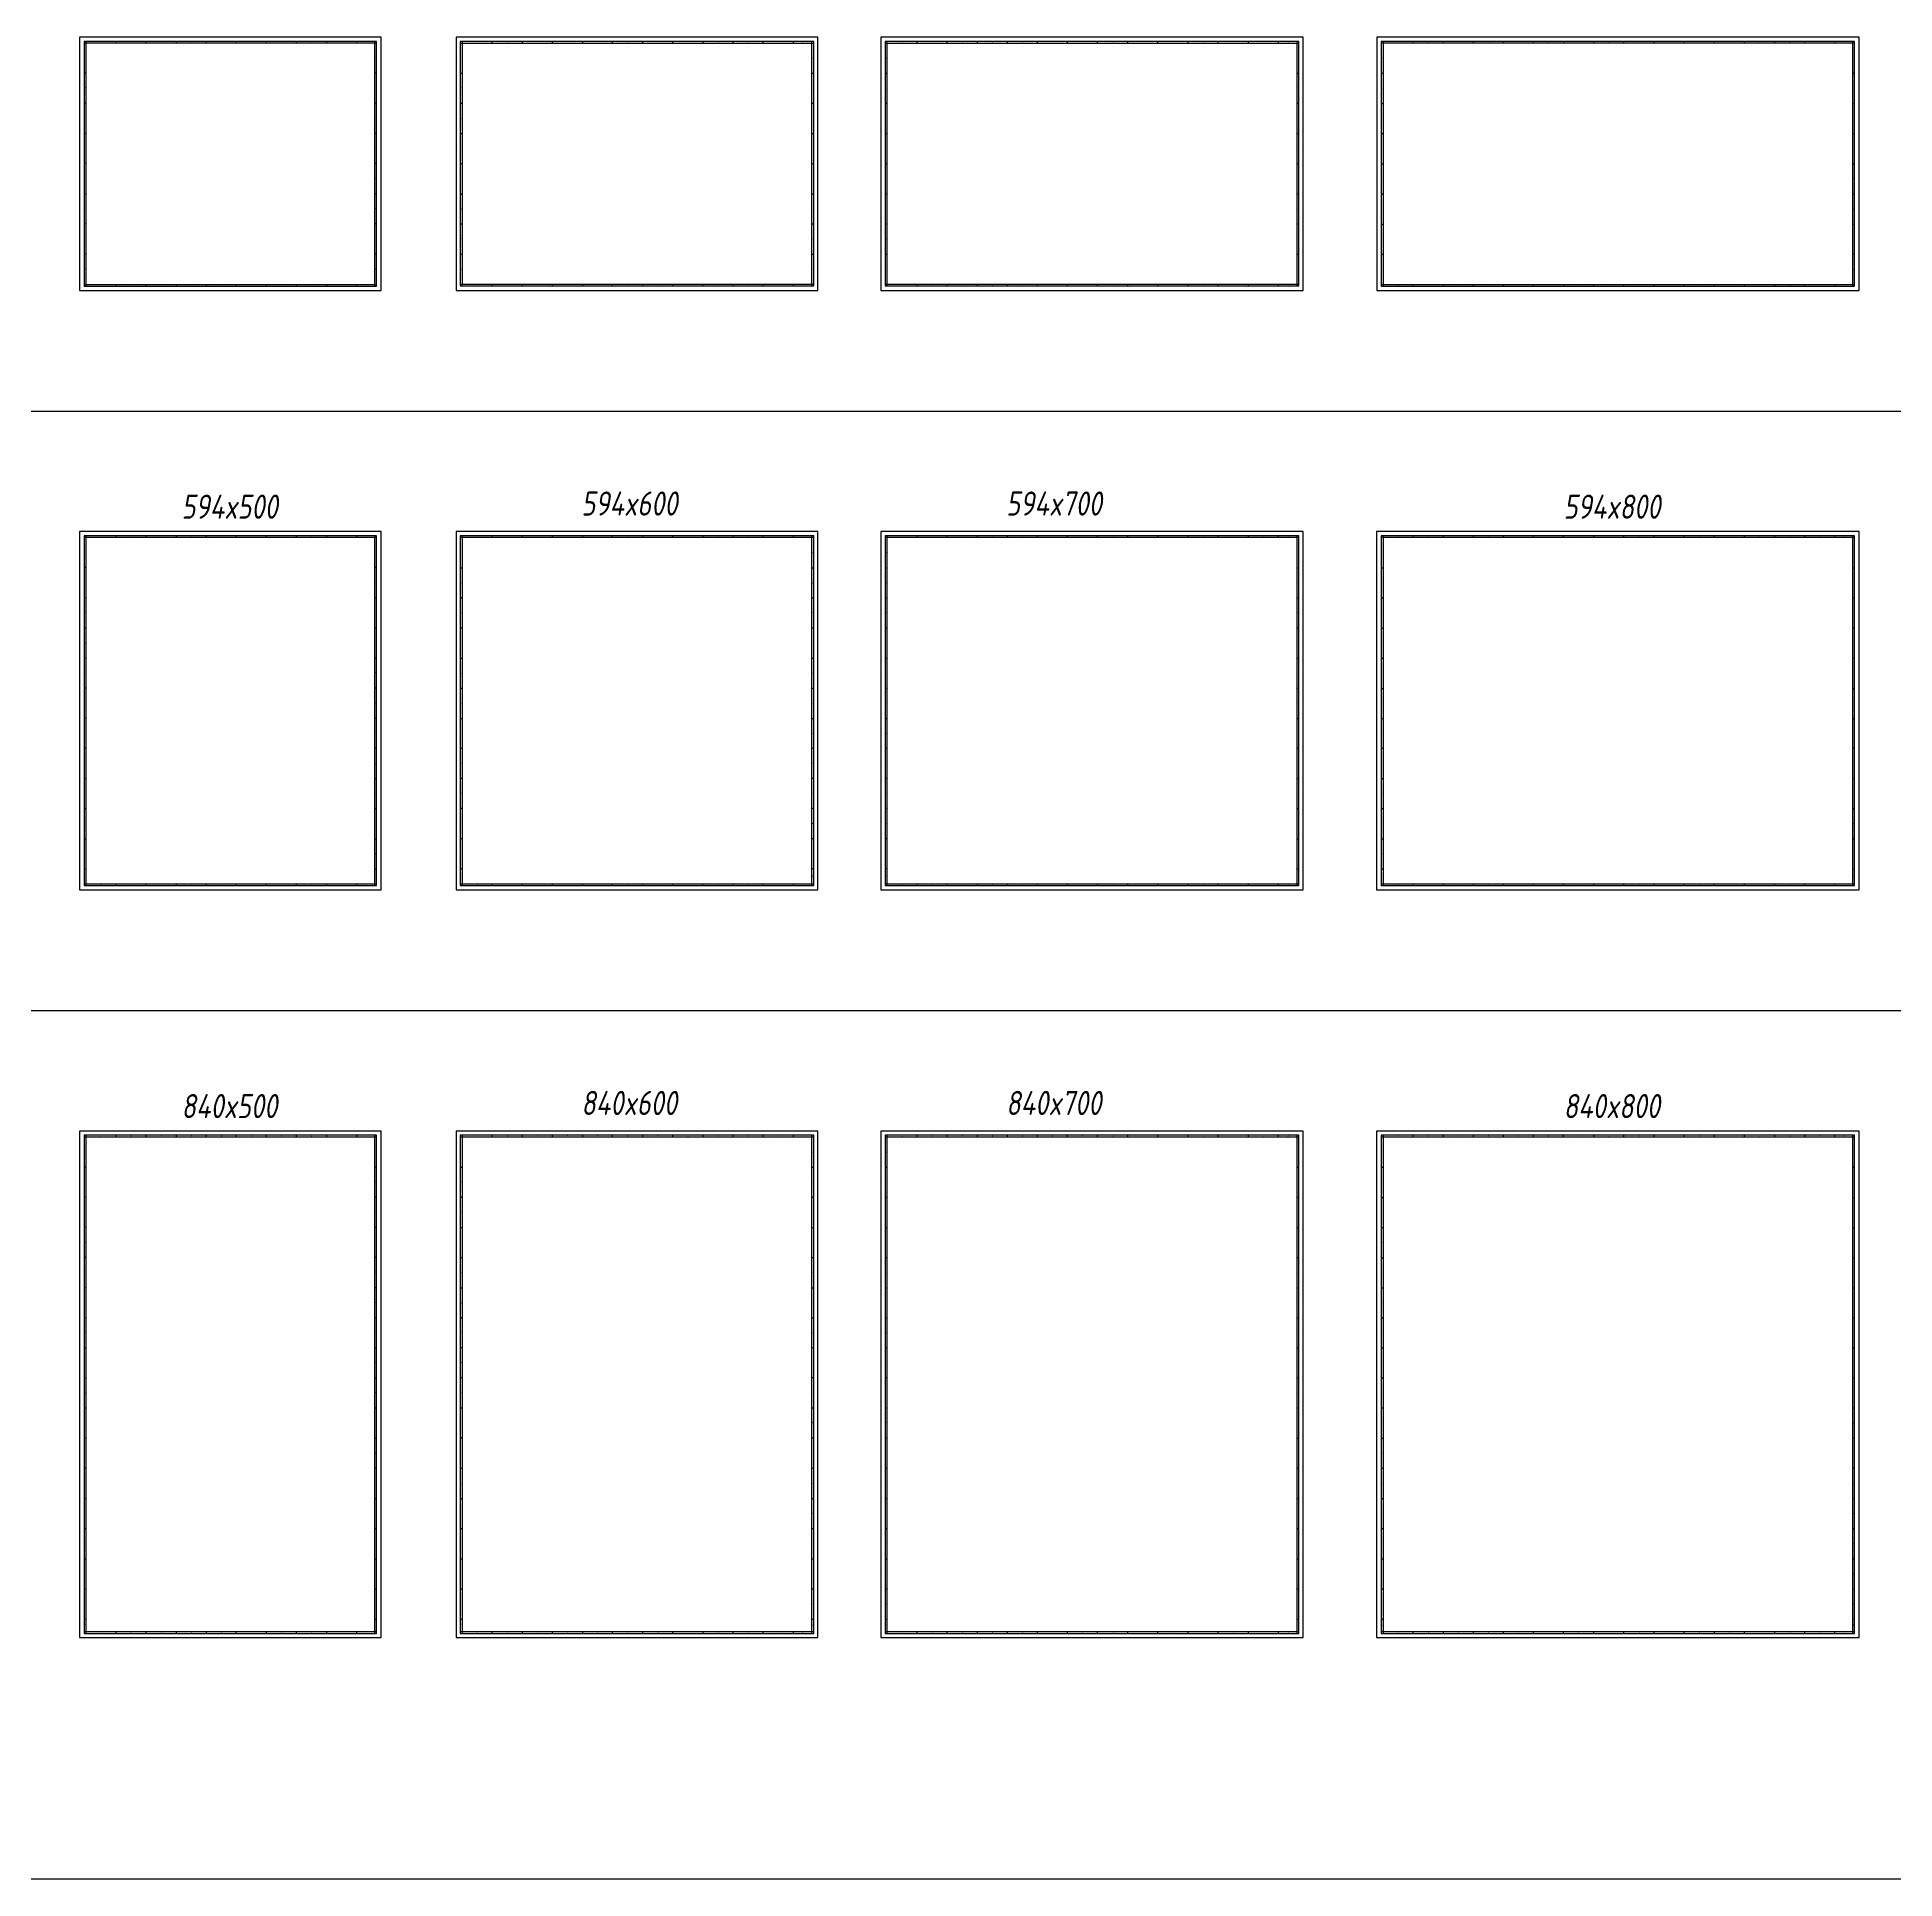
# Paper-space layout 'Layout1' of a CAD drawing. Extents: x 1062 to 21562, y 6 to 13651.
# Drawn here: x 4143 to 7223, y 8006 to 11060 of the extents above; entities that cross this region are included whole.
import ezdxf
from ezdxf.enums import TextEntityAlignment as Align

# ---------------------------------------------------------------- set-up
doc = ezdxf.new("R2010")
doc.units = 0
doc.header["$MEASUREMENT"] = 0
for name, color, linetype in [('FS_CIENKA', 4, 'Continuous'), ('FS_Opis', 6, 'Continuous'), ('FS_RAMKA', 7, 'Continuous')]:
    doc.layers.add(name, color=color, linetype=linetype)
doc.styles.add('KB 1_200', font='isocpeur.ttf', dxfattribs={"width": 0.8, "height": 48})
doc.styles.add('KB tabelka 21', font='isocpeur.ttf', dxfattribs={"height": 15})

# ---------------------------------------------------------------- blocks, each defined once
blk = doc.blocks.new('-RAMKA_420x600')
at = {"layer": 'FS_RAMKA', "color": 5}
for p, q in [((2930, 2010), (0, 2010)), ((15, 2025), (15, 0)), ((265, 2010), (265, 2025)), ((515, 2010), (515, 2025)), ((765, 2010), (765, 2025)), ((1015, 2010), (1015, 2025)), ((1262, 2010), (1262, 2025)), ((1512, 2010), (1512, 2025)), ((1762, 2010), (1762, 2025)), ((2012, 2010), (2012, 2025)), ((2262, 2010), (2262, 2025)), ((2512, 2010), (2512, 2025)), ((2762, 2010), (2762, 2025)), ((2915, 0), (2915, 2025)), ((0, 1764), (15, 1764)), ((2915, 1764), (2930, 1764)), ((0, 1514), (15, 1514)), ((2915, 1514), (2930, 1514)), ((0, 1264), (15, 1264)), ((2915, 1264), (2930, 1264)), ((0, 1014), (15, 1014)), ((2915, 1014), (2930, 1014)), ((0, 764), (15, 764)), ((2915, 764), (2930, 764)), ((0, 514), (15, 514)), ((2915, 514), (2930, 514)), ((0, 264), (15, 264)), ((2915, 264), (2930, 264)), ((0, 15), (2930, 15)), ((265, 0), (265, 15)), ((515, 0), (515, 15)), ((765, 0), (765, 15)), ((1015, 0), (1015, 15)), ((1262, 0), (1262, 15)), ((1512, 0), (1512, 15)), ((1762, 0), (1762, 15)), ((2012, 0), (2012, 15)), ((2262, 0), (2262, 15)), ((2512, 0), (2512, 15)), ((2762, 0), (2762, 15))]:
    blk.add_line(p, q, dxfattribs=at)
at = {"layer": 'FS_RAMKA'}
blk.add_lwpolyline([(-35, -38), (2965, -38), (2965, 2062), (-35, 2062)], close=True, dxfattribs=at)
at = {"layer": 'FS_RAMKA', "color": 5}
blk.add_lwpolyline([(0, 0), (2930, 0), (2930, 2025), (0, 2025)], close=True, dxfattribs=at)
at = {"layer": 'FS_RAMKA', "color": 5, "style": 'KB tabelka 21'}
for s, p in [('A', (140, 2018)), ('B', (390, 2018)), ('C', (640, 2018)), ('D', (890, 2018)), ('E', (1138, 2018)), ('F', (1388, 2018)), ('G', (1638, 2018)), ('H', (1888, 2018)), ('I', (2138, 2018)), ('J', (2388, 2018)), ('K', (2638, 2018)), ('L', (2839, 2018)), ('1', (8, 1889)), ('1', (2922, 1889)), ('2', (8, 1639)), ('2', (2922, 1639)), ('3', (8, 1389)), ('3', (2922, 1389)), ('4', (8, 1139)), ('4', (2922, 1139)), ('5', (8, 889)), ('5', (2922, 889)), ('6', (8, 639)), ('6', (2922, 639)), ('7', (8, 389)), ('7', (2922, 389)), ('8', (8, 139)), ('A', (140, 8)), ('B', (390, 8)), ('C', (640, 8)), ('D', (890, 8)), ('E', (1138, 8)), ('F', (1388, 8)), ('G', (1638, 8)), ('H', (1888, 8)), ('I', (2138, 8)), ('J', (2388, 8)), ('K', (2638, 8)), ('L', (2839, 8)), ('8', (2922, 139))]:
    blk.add_text(s, height=8, dxfattribs=at).set_placement(p, align=Align.MIDDLE_CENTER)
blk = doc.blocks.new('-RAMKA_420x700')
at = {"layer": 'FS_RAMKA', "color": 5}
for p, q in [((3430, 2010), (0, 2010)), ((15, 2025), (15, 0)), ((265, 2010), (265, 2025)), ((515, 2010), (515, 2025)), ((765, 2010), (765, 2025)), ((1015, 2010), (1015, 2025)), ((1262, 2010), (1262, 2025)), ((1512, 2010), (1512, 2025)), ((1762, 2010), (1762, 2025)), ((2012, 2010), (2012, 2025)), ((2262, 2010), (2262, 2025)), ((2512, 2010), (2512, 2025)), ((2762, 2010), (2762, 2025)), ((3012, 2010), (3012, 2025)), ((3262, 2010), (3262, 2025)), ((3415, 0), (3415, 2025)), ((0, 1764), (15, 1764)), ((3415, 1764), (3430, 1764)), ((0, 1514), (15, 1514)), ((3415, 1514), (3430, 1514)), ((0, 1264), (15, 1264)), ((3415, 1264), (3430, 1264)), ((0, 1014), (15, 1014)), ((3415, 1014), (3430, 1014)), ((0, 764), (15, 764)), ((3415, 764), (3430, 764)), ((0, 514), (15, 514)), ((3415, 514), (3430, 514)), ((0, 264), (15, 264)), ((3415, 264), (3430, 264)), ((0, 15), (3430, 15)), ((265, 0), (265, 15)), ((515, 0), (515, 15)), ((765, 0), (765, 15)), ((1015, 0), (1015, 15)), ((1262, 0), (1262, 15)), ((1512, 0), (1512, 15)), ((1762, 0), (1762, 15)), ((2012, 0), (2012, 15)), ((2262, 0), (2262, 15)), ((2512, 0), (2512, 15)), ((2762, 0), (2762, 15)), ((3012, 0), (3012, 15)), ((3262, 0), (3262, 15))]:
    blk.add_line(p, q, dxfattribs=at)
at = {"layer": 'FS_RAMKA'}
blk.add_lwpolyline([(-35, -38), (3465, -38), (3465, 2062), (-35, 2062)], close=True, dxfattribs=at)
at = {"layer": 'FS_RAMKA', "color": 5}
blk.add_lwpolyline([(0, 0), (3430, 0), (3430, 2025), (0, 2025)], close=True, dxfattribs=at)
at = {"layer": 'FS_RAMKA', "color": 5, "style": 'KB tabelka 21'}
for s, p in [('A', (140, 2018)), ('B', (390, 2018)), ('C', (640, 2018)), ('D', (890, 2018)), ('E', (1138, 2018)), ('F', (1388, 2018)), ('G', (1638, 2018)), ('H', (1888, 2018)), ('I', (2138, 2018)), ('J', (2388, 2018)), ('K', (2638, 2018)), ('L', (2888, 2018)), ('M', (3138, 2018)), ('N', (3339, 2018)), ('1', (8, 1889)), ('1', (3422, 1889)), ('2', (8, 1639)), ('2', (3422, 1639)), ('3', (8, 1389)), ('3', (3422, 1389)), ('4', (8, 1139)), ('4', (3422, 1139)), ('5', (8, 889)), ('5', (3422, 889)), ('6', (8, 639)), ('6', (3422, 639)), ('7', (8, 389)), ('7', (3422, 389)), ('8', (8, 139)), ('A', (140, 8)), ('B', (390, 8)), ('C', (640, 8)), ('D', (890, 8)), ('E', (1138, 8)), ('F', (1388, 8)), ('G', (1638, 8)), ('H', (1888, 8)), ('I', (2138, 8)), ('J', (2388, 8)), ('K', (2638, 8)), ('L', (2888, 8)), ('M', (3138, 8)), ('N', (3339, 8)), ('8', (3422, 139))]:
    blk.add_text(s, height=8, dxfattribs=at).set_placement(p, align=Align.MIDDLE_CENTER)
blk = doc.blocks.new('-RAMKA_420x800')
at = {"layer": 'FS_RAMKA', "color": 5}
for p, q in [((3925, 2015), (0, 2015)), ((15, 2030), (15, 0)), ((265, 2015), (265, 2030)), ((515, 2015), (515, 2030)), ((765, 2015), (765, 2030)), ((1015, 2015), (1015, 2030)), ((1262.5, 2015), (1262.5, 2030)), ((1512.5, 2015), (1512.5, 2030)), ((1762.5, 2015), (1762.5, 2030)), ((2012.5, 2015), (2012.5, 2030)), ((2262.5, 2015), (2262.5, 2030)), ((2512.5, 2015), (2512.5, 2030)), ((2762.5, 2015), (2762.5, 2030)), ((3012.5, 2015), (3012.5, 2030)), ((3262.5, 2015), (3262.5, 2030)), ((3512.5, 2015), (3512.5, 2030)), ((3762.5, 2015), (3762.5, 2030)), ((3910, 0), (3910, 2030)), ((0, 1765), (15, 1765)), ((3910, 1765), (3925, 1765)), ((0, 1515), (15, 1515)), ((3910, 1515), (3925, 1515)), ((0, 1265), (15, 1265)), ((3910, 1265), (3925, 1265)), ((0, 1015), (15, 1015)), ((3910, 1015), (3925, 1015)), ((0, 765), (15, 765)), ((3910, 765), (3925, 765)), ((0, 515), (15, 515)), ((3910, 515), (3925, 515)), ((0, 265), (15, 265)), ((3910, 265), (3925, 265)), ((0, 15), (3925, 15)), ((265, 0), (265, 15)), ((515, 0), (515, 15)), ((765, 0), (765, 15)), ((1015, 0), (1015, 15)), ((1262.5, 0), (1262.5, 15)), ((1512.5, 0), (1512.5, 15)), ((1762.5, 0), (1762.5, 15)), ((2012.5, 0), (2012.5, 15)), ((2262.5, 0), (2262.5, 15)), ((2512.5, 0), (2512.5, 15)), ((2762.5, 0), (2762.5, 15)), ((3012.5, 0), (3012.5, 15)), ((3262.5, 0), (3262.5, 15)), ((3512.5, 0), (3512.5, 15)), ((3762.5, 0), (3762.5, 15))]:
    blk.add_line(p, q, dxfattribs=at)
at = {"layer": 'FS_RAMKA'}
blk.add_lwpolyline([(-37.5, 2065), (-37.5, -35), (3962.5, -35), (3962.5, 2065)], close=True, dxfattribs=at)
at = {"layer": 'FS_RAMKA', "color": 5}
blk.add_lwpolyline([(0, 2030), (0, 0), (3925, 0), (3925, 2030)], close=True, dxfattribs=at)
at = {"layer": 'FS_RAMKA', "color": 5, "style": 'KB tabelka 21'}
for s, p in [('A', (140, 2022.5)), ('B', (390, 2022.5)), ('C', (640, 2022.5)), ('D', (890, 2022.5)), ('E', (1137.5, 2022.5)), ('F', (1387.5, 2022.5)), ('G', (1637.5, 2022.5)), ('H', (1887.5, 2022.5)), ('I', (2137.5, 2022.5)), ('J', (2387.5, 2022.5)), ('K', (2637.5, 2022.5)), ('L', (2887.5, 2022.5)), ('M', (3137.5, 2022.5)), ('N', (3387.5, 2022.5)), ('O', (3637.5, 2022.5)), ('P', (3836.3, 2022.5)), ('1', (7.5, 1890)), ('1', (3917.5, 1890)), ('2', (7.5, 1640)), ('2', (3917.5, 1640)), ('3', (7.5, 1390)), ('3', (3917.5, 1390)), ('4', (7.5, 1140)), ('4', (3917.5, 1140)), ('5', (7.5, 890)), ('5', (3917.5, 890)), ('5', (7.5, 640)), ('6', (7.5, 640)), ('5', (3917.5, 640)), ('6', (3917.5, 640)), ('7', (7.5, 390)), ('7', (3917.5, 390)), ('8', (7.5, 140)), ('A', (140, 7.5)), ('B', (390, 7.5)), ('C', (640, 7.5)), ('D', (890, 7.5)), ('E', (1137.5, 7.5)), ('F', (1387.5, 7.5)), ('G', (1637.5, 7.5)), ('H', (1887.5, 7.5)), ('I', (2137.5, 7.5)), ('J', (2387.5, 7.5)), ('K', (2637.5, 7.5)), ('L', (2887.5, 7.5)), ('M', (3137.5, 7.5)), ('N', (3387.5, 7.5)), ('O', (3637.5, 7.5)), ('P', (3836.3, 7.5)), ('8', (3917.5, 140))]:
    blk.add_text(s, height=8, dxfattribs=at).set_placement(p, align=Align.MIDDLE_CENTER)
blk = doc.blocks.new('-RAMKA_420x500')
at = {"layer": 'FS_RAMKA', "color": 5}
for p, q in [((2425, 2015), (0, 2015)), ((15, 2030), (15, 0)), ((265, 2015), (265, 2030)), ((515, 2015), (515, 2030)), ((765, 2015), (765, 2030)), ((1015, 2015), (1015, 2030)), ((1262, 2015), (1262, 2030)), ((1512, 2015), (1512, 2030)), ((1762, 2015), (1762, 2030)), ((2012, 2015), (2012, 2030)), ((2262, 2015), (2262, 2030)), ((2410, 0), (2410, 2030)), ((0, 1769), (15, 1769)), ((2410, 1769), (2425, 1769)), ((0, 1519), (15, 1519)), ((2410, 1519), (2425, 1519)), ((0, 1269), (15, 1269)), ((2410, 1269), (2425, 1269)), ((0, 1019), (15, 1019)), ((2410, 1019), (2425, 1019)), ((0, 769), (15, 769)), ((2410, 769), (2425, 769)), ((0, 519), (15, 519)), ((2410, 519), (2425, 519)), ((0, 269), (15, 269)), ((2410, 269), (2425, 269)), ((0, 15), (2425, 15)), ((265, 0), (265, 15)), ((515, 0), (515, 15)), ((765, 0), (765, 15)), ((1015, 0), (1015, 15)), ((1262, 0), (1262, 15)), ((1512, 0), (1512, 15)), ((1762, 0), (1762, 15)), ((2012, 0), (2012, 15)), ((2262, 0), (2262, 15))]:
    blk.add_line(p, q, dxfattribs=at)
at = {"layer": 'FS_RAMKA'}
blk.add_lwpolyline([(-38, 2065), (-38, -35), (2462, -35), (2462, 2065)], close=True, dxfattribs=at)
at = {"layer": 'FS_RAMKA', "color": 5}
blk.add_lwpolyline([(0, 2030), (0, 0), (2425, 0), (2425, 2030)], close=True, dxfattribs=at)
at = {"layer": 'FS_RAMKA', "color": 5, "style": 'KB tabelka 21'}
for s, p in [('A', (140, 2022)), ('B', (390, 2022)), ('C', (640, 2022)), ('D', (890, 2022)), ('E', (1138, 2022)), ('F', (1388, 2022)), ('G', (1638, 2022)), ('H', (1888, 2022)), ('I', (2138, 2022)), ('J', (2336, 2022)), ('1', (8, 1894)), ('1', (2418, 1894)), ('2', (8, 1644)), ('2', (2418, 1644)), ('3', (8, 1394)), ('3', (2418, 1394)), ('4', (8, 1144)), ('4', (2418, 1144)), ('5', (8, 894)), ('5', (2418, 894)), ('6', (8, 644)), ('6', (2418, 644)), ('7', (8, 394)), ('7', (2418, 394)), ('8', (8, 144)), ('A', (140, 8)), ('B', (390, 8)), ('C', (640, 8)), ('D', (890, 8)), ('E', (1138, 8)), ('F', (1388, 8)), ('G', (1638, 8)), ('H', (1888, 8)), ('I', (2138, 8)), ('J', (2336, 8)), ('8', (2418, 144))]:
    blk.add_text(s, height=8, dxfattribs=at).set_placement(p, align=Align.MIDDLE_CENTER)
blk = doc.blocks.new('-RAMKA_594x500')
at = {"layer": 'FS_RAMKA', "color": 5}
for p, q in [((2425, 2885), (0, 2885)), ((15, 2900), (15, 0)), ((265, 2885), (265, 2900)), ((515, 2885), (515, 2900)), ((765, 2885), (765, 2900)), ((1015, 2885), (1015, 2900)), ((1262, 2885), (1262, 2900)), ((1512, 2885), (1512, 2900)), ((1762, 2885), (1762, 2900)), ((2012, 2885), (2012, 2900)), ((2262, 2885), (2262, 2900)), ((2410, 0), (2410, 2900)), ((0, 2639), (15, 2639)), ((2410, 2639), (2425, 2639)), ((0, 2389), (15, 2389)), ((2410, 2389), (2425, 2389)), ((0, 2139), (15, 2139)), ((2410, 2139), (2425, 2139)), ((0, 1889), (15, 1889)), ((2410, 1889), (2425, 1889)), ((0, 1639), (15, 1639)), ((2410, 1639), (2425, 1639)), ((0, 1389), (15, 1389)), ((2410, 1389), (2425, 1389)), ((0, 1139), (15, 1139)), ((2410, 1139), (2425, 1139)), ((0, 889), (15, 889)), ((2410, 889), (2425, 889)), ((0, 639), (15, 639)), ((2410, 639), (2425, 639)), ((0, 389), (15, 389)), ((2410, 389), (2425, 389)), ((0, 139), (15, 139)), ((0, 15), (2425, 15)), ((265, 0), (265, 15)), ((515, 0), (515, 15)), ((765, 0), (765, 15)), ((1015, 0), (1015, 15)), ((1262, 0), (1262, 15)), ((1512, 0), (1512, 15)), ((1762, 0), (1762, 15)), ((2012, 0), (2012, 15)), ((2262, 0), (2262, 15)), ((2410, 139), (2425, 139))]:
    blk.add_line(p, q, dxfattribs=at)
at = {"layer": 'FS_RAMKA'}
blk.add_lwpolyline([(-38, 2935), (-38, -35), (2462, -35), (2462, 2935)], close=True, dxfattribs=at)
at = {"layer": 'FS_RAMKA', "color": 5}
blk.add_lwpolyline([(0, 2900), (0, 0), (2425, 0), (2425, 2900)], close=True, dxfattribs=at)
at = {"layer": 'FS_RAMKA', "color": 5, "style": 'KB tabelka 21'}
for s, p in [('A', (140, 2892)), ('B', (390, 2892)), ('C', (640, 2892)), ('D', (890, 2892)), ('E', (1138, 2892)), ('F', (1388, 2892)), ('G', (1638, 2892)), ('H', (1888, 2892)), ('I', (2138, 2892)), ('J', (2336, 2892)), ('1', (8, 2764)), ('1', (2418, 2764)), ('2', (8, 2514)), ('2', (2418, 2514)), ('3', (8, 2264)), ('3', (2418, 2264)), ('4', (8, 2014)), ('4', (2418, 2014)), ('5', (8, 1764)), ('5', (2418, 1764)), ('6', (8, 1514)), ('6', (2418, 1514)), ('7', (8, 1264)), ('7', (2418, 1264)), ('8', (8, 1014)), ('8', (2418, 1014)), ('9', (8, 764)), ('9', (2418, 764)), ('10', (8, 514)), ('10', (2418, 514)), ('11', (8, 264)), ('11', (2418, 264)), ('12', (8, 77)), ('A', (140, 8)), ('B', (390, 8)), ('C', (640, 8)), ('D', (890, 8)), ('E', (1138, 8)), ('F', (1388, 8)), ('G', (1638, 8)), ('H', (1888, 8)), ('I', (2138, 8)), ('J', (2336, 8)), ('12', (2418, 77))]:
    blk.add_text(s, height=8, dxfattribs=at).set_placement(p, align=Align.MIDDLE_CENTER)
blk = doc.blocks.new('-RAMKA_594x600')
at = {"layer": 'FS_RAMKA', "color": 5}
for p, q in [((2930, 2885), (0, 2885)), ((15, 2900), (15, 0)), ((265, 2885), (265, 2900)), ((515, 2885), (515, 2900)), ((765, 2885), (765, 2900)), ((1015, 2885), (1015, 2900)), ((1262, 2885), (1262, 2900)), ((1512, 2885), (1512, 2900)), ((1762, 2885), (1762, 2900)), ((2012, 2885), (2012, 2900)), ((2262, 2885), (2262, 2900)), ((2512, 2885), (2512, 2900)), ((2762, 2885), (2762, 2900)), ((2915, 0), (2915, 2900)), ((0, 2636), (15, 2636)), ((2915, 2636), (2930, 2636)), ((0, 2386), (15, 2386)), ((2915, 2386), (2930, 2386)), ((0, 2136), (15, 2136)), ((2915, 2136), (2930, 2136)), ((0, 1886), (15, 1886)), ((2915, 1886), (2930, 1886)), ((0, 1636), (15, 1636)), ((2915, 1636), (2930, 1636)), ((0, 1386), (15, 1386)), ((2915, 1386), (2930, 1386)), ((0, 1141), (15, 1141)), ((2915, 1141), (2930, 1141)), ((0, 891), (15, 891)), ((2915, 891), (2930, 891)), ((0, 641), (15, 641)), ((2915, 641), (2930, 641)), ((0, 391), (15, 391)), ((2915, 391), (2930, 391)), ((0, 141), (15, 141)), ((0, 15), (2930, 15)), ((265, 0), (265, 15)), ((515, 0), (515, 15)), ((765, 0), (765, 15)), ((1015, 0), (1015, 15)), ((1262, 0), (1262, 15)), ((1512, 0), (1512, 15)), ((1762, 0), (1762, 15)), ((2012, 0), (2012, 15)), ((2262, 0), (2262, 15)), ((2512, 0), (2512, 15)), ((2762, 0), (2762, 15)), ((2915, 141), (2930, 141))]:
    blk.add_line(p, q, dxfattribs=at)
at = {"layer": 'FS_RAMKA'}
blk.add_lwpolyline([(-35, -35), (2965, -35), (2965, 2935), (-35, 2935)], close=True, dxfattribs=at)
at = {"layer": 'FS_RAMKA', "color": 5}
blk.add_lwpolyline([(0, 0), (2930, 0), (2930, 2900), (0, 2900)], close=True, dxfattribs=at)
at = {"layer": 'FS_RAMKA', "color": 5, "style": 'KB tabelka 21'}
for s, p in [('A', (140, 2892)), ('B', (390, 2892)), ('C', (640, 2892)), ('D', (890, 2892)), ('E', (1138, 2892)), ('F', (1388, 2892)), ('G', (1638, 2892)), ('H', (1888, 2892)), ('I', (2138, 2892)), ('J', (2388, 2892)), ('K', (2638, 2892)), ('L', (2839, 2892)), ('1', (8, 2761)), ('1', (2922, 2761)), ('2', (8, 2511)), ('2', (2922, 2511)), ('3', (8, 2261)), ('3', (2922, 2261)), ('4', (8, 2011)), ('4', (2922, 2011)), ('5', (8, 1761)), ('5', (2922, 1761)), ('6', (8, 1511)), ('6', (2922, 1511)), ('7', (8, 1261)), ('7', (2922, 1261)), ('8', (8, 1016)), ('8', (2922, 1016)), ('9', (8, 766)), ('9', (2922, 766)), ('10', (8, 516)), ('10', (2922, 516)), ('11', (8, 266)), ('11', (2922, 266)), ('12', (8, 79)), ('A', (140, 8)), ('B', (390, 8)), ('C', (640, 8)), ('D', (890, 8)), ('E', (1138, 8)), ('F', (1388, 8)), ('G', (1638, 8)), ('H', (1888, 8)), ('I', (2138, 8)), ('J', (2388, 8)), ('K', (2638, 8)), ('L', (2839, 8)), ('12', (2922, 79))]:
    blk.add_text(s, height=8, dxfattribs=at).set_placement(p, align=Align.MIDDLE_CENTER)
blk = doc.blocks.new('-RAMKA_594x700')
at = {"layer": 'FS_RAMKA', "color": 5}
for p, q in [((3430, 2885), (0, 2885)), ((15, 2900), (15, 0)), ((265, 2885), (265, 2900)), ((515, 2885), (515, 2900)), ((765, 2885), (765, 2900)), ((1015, 2885), (1015, 2900)), ((1262, 2885), (1262, 2900)), ((1512, 2885), (1512, 2900)), ((1762, 2885), (1762, 2900)), ((2012, 2885), (2012, 2900)), ((2262, 2885), (2262, 2900)), ((2512, 2885), (2512, 2900)), ((2762, 2885), (2762, 2900)), ((3012, 2885), (3012, 2900)), ((3262, 2885), (3262, 2900)), ((3415, 0), (3415, 2900)), ((0, 2636), (15, 2636)), ((3415, 2636), (3430, 2636)), ((0, 2386), (15, 2386)), ((3415, 2386), (3430, 2386)), ((0, 2136), (15, 2136)), ((3415, 2136), (3430, 2136)), ((0, 1886), (15, 1886)), ((3415, 1886), (3430, 1886)), ((0, 1636), (15, 1636)), ((3415, 1636), (3430, 1636)), ((0, 1386), (15, 1386)), ((3415, 1386), (3430, 1386)), ((0, 1141), (15, 1141)), ((3415, 1139), (3430, 1139)), ((0, 891), (15, 891)), ((3415, 889), (3430, 889)), ((0, 641), (15, 641)), ((3415, 639), (3430, 639)), ((0, 391), (15, 391)), ((3415, 389), (3430, 389)), ((0, 141), (15, 141)), ((0, 15), (3430, 15)), ((265, 0), (265, 15)), ((515, 0), (515, 15)), ((765, 0), (765, 15)), ((1015, 0), (1015, 15)), ((1262, 0), (1262, 15)), ((1512, 0), (1512, 15)), ((1762, 0), (1762, 15)), ((2012, 0), (2012, 15)), ((2262, 0), (2262, 15)), ((2512, 0), (2512, 15)), ((2762, 0), (2762, 15)), ((3012, 0), (3012, 15)), ((3262, 0), (3262, 15)), ((3415, 139), (3430, 139))]:
    blk.add_line(p, q, dxfattribs=at)
at = {"layer": 'FS_RAMKA'}
blk.add_lwpolyline([(-35, -35), (3465, -35), (3465, 2935), (-35, 2935)], close=True, dxfattribs=at)
at = {"layer": 'FS_RAMKA', "color": 5}
blk.add_lwpolyline([(0, 0), (3430, 0), (3430, 2900), (0, 2900)], close=True, dxfattribs=at)
at = {"layer": 'FS_RAMKA', "color": 5, "style": 'KB tabelka 21'}
for s, p in [('A', (140, 2892)), ('B', (390, 2892)), ('C', (640, 2892)), ('D', (890, 2892)), ('E', (1138, 2892)), ('F', (1388, 2892)), ('G', (1638, 2892)), ('H', (1888, 2892)), ('I', (2138, 2892)), ('J', (2388, 2892)), ('K', (2638, 2892)), ('L', (2888, 2892)), ('M', (3138, 2892)), ('N', (3339, 2892)), ('1', (8, 2761)), ('1', (3422, 2761)), ('2', (8, 2511)), ('2', (3422, 2511)), ('3', (8, 2261)), ('3', (3422, 2261)), ('4', (8, 2011)), ('4', (3422, 2011)), ('5', (8, 1761)), ('5', (3422, 1761)), ('6', (8, 1511)), ('6', (3422, 1511)), ('7', (8, 1261)), ('7', (3422, 1261)), ('8', (8, 1016)), ('8', (3422, 1014)), ('9', (8, 766)), ('9', (3422, 764)), ('10', (8, 516)), ('10', (3422, 514)), ('11', (8, 266)), ('11', (3422, 264)), ('12', (8, 79)), ('A', (140, 8)), ('B', (390, 8)), ('C', (640, 8)), ('D', (890, 8)), ('E', (1138, 8)), ('F', (1388, 8)), ('G', (1638, 8)), ('H', (1888, 8)), ('I', (2138, 8)), ('J', (2388, 8)), ('K', (2638, 8)), ('L', (2888, 8)), ('M', (3138, 8)), ('N', (3339, 8)), ('12', (3422, 77))]:
    blk.add_text(s, height=8, dxfattribs=at).set_placement(p, align=Align.MIDDLE_CENTER)
blk = doc.blocks.new('-RAMKA_594x800')
at = {"layer": 'FS_RAMKA', "color": 5}
for p, q in [((3925, 2885), (0, 2885)), ((15, 2900), (15, 0)), ((265, 2885), (265, 2900)), ((515, 2885), (515, 2900)), ((765, 2885), (765, 2900)), ((1015, 2885), (1015, 2900)), ((1262, 2885), (1262, 2900)), ((1512, 2885), (1512, 2900)), ((1762, 2885), (1762, 2900)), ((2012, 2885), (2012, 2900)), ((2262, 2885), (2262, 2900)), ((2512, 2885), (2512, 2900)), ((2762, 2885), (2762, 2900)), ((3012, 2885), (3012, 2900)), ((3262, 2885), (3262, 2900)), ((3512, 2885), (3512, 2900)), ((3762, 2885), (3762, 2900)), ((3910, 0), (3910, 2900)), ((0, 2635), (15, 2635)), ((3910, 2635), (3925, 2635)), ((0, 2385), (15, 2385)), ((3910, 2385), (3925, 2385)), ((0, 2135), (15, 2135)), ((3910, 2135), (3925, 2135)), ((0, 1885), (15, 1885)), ((3910, 1885), (3925, 1885)), ((0, 1635), (15, 1635)), ((3910, 1635), (3925, 1635)), ((0, 1385), (15, 1385)), ((3910, 1385), (3925, 1385)), ((0, 1139), (15, 1139)), ((3910, 1139), (3925, 1139)), ((0, 889), (15, 889)), ((3910, 889), (3925, 889)), ((0, 639), (15, 639)), ((3910, 639), (3925, 639)), ((0, 389), (15, 389)), ((3910, 389), (3925, 389)), ((0, 139), (15, 139)), ((0, 15), (3925, 15)), ((265, 0), (265, 15)), ((515, 0), (515, 15)), ((765, 0), (765, 15)), ((1015, 0), (1015, 15)), ((1262, 0), (1262, 15)), ((1512, 0), (1512, 15)), ((1762, 0), (1762, 15)), ((2012, 0), (2012, 15)), ((2262, 0), (2262, 15)), ((2512, 0), (2512, 15)), ((2762, 0), (2762, 15)), ((3012, 0), (3012, 15)), ((3262, 0), (3262, 15)), ((3512, 0), (3512, 15)), ((3762, 0), (3762, 15)), ((3910, 139), (3925, 139))]:
    blk.add_line(p, q, dxfattribs=at)
at = {"layer": 'FS_RAMKA'}
blk.add_lwpolyline([(-38, 2935), (-38, -35), (3962, -35), (3962, 2935)], close=True, dxfattribs=at)
at = {"layer": 'FS_RAMKA', "color": 5}
blk.add_lwpolyline([(0, 2900), (0, 0), (3925, 0), (3925, 2900)], close=True, dxfattribs=at)
at = {"layer": 'FS_RAMKA', "color": 5, "style": 'KB tabelka 21'}
for s, p in [('A', (140, 2892)), ('B', (390, 2892)), ('C', (640, 2892)), ('D', (890, 2892)), ('E', (1138, 2892)), ('F', (1388, 2892)), ('G', (1638, 2892)), ('H', (1888, 2892)), ('I', (2138, 2892)), ('J', (2388, 2892)), ('K', (2638, 2892)), ('L', (2888, 2892)), ('M', (3138, 2892)), ('N', (3388, 2892)), ('O', (3638, 2892)), ('P', (3836, 2892)), ('1', (8, 2760)), ('1', (3918, 2760)), ('2', (8, 2510)), ('2', (3918, 2510)), ('3', (8, 2260)), ('3', (3918, 2260)), ('4', (8, 2010)), ('4', (3918, 2010)), ('5', (8, 1760)), ('5', (3918, 1760)), ('5', (8, 1510)), ('6', (8, 1510)), ('5', (3918, 1510)), ('6', (3918, 1510)), ('7', (8, 1260)), ('7', (3918, 1260)), ('8', (8, 1014)), ('8', (3918, 1014)), ('9', (8, 764)), ('9', (3918, 764)), ('10', (8, 514)), ('10', (3918, 514)), ('11', (8, 264)), ('11', (3918, 264)), ('12', (8, 77)), ('A', (140, 8)), ('B', (390, 8)), ('C', (640, 8)), ('D', (890, 8)), ('E', (1138, 8)), ('F', (1388, 8)), ('G', (1638, 8)), ('H', (1888, 8)), ('I', (2138, 8)), ('J', (2388, 8)), ('K', (2638, 8)), ('L', (2888, 8)), ('M', (3138, 8)), ('N', (3388, 8)), ('O', (3638, 8)), ('P', (3836, 8)), ('12', (3918, 77))]:
    blk.add_text(s, height=8, dxfattribs=at).set_placement(p, align=Align.MIDDLE_CENTER)
blk = doc.blocks.new('-RAMKA_840x500')
at = {"layer": 'FS_RAMKA', "color": 5}
for p, q in [((2425, 4115), (0, 4115)), ((15, 4130), (15, 0)), ((265, 4115), (265, 4130)), ((515, 4115), (515, 4130)), ((765, 4115), (765, 4130)), ((1015, 4115), (1015, 4130)), ((1262, 4115), (1262, 4130)), ((1512, 4115), (1512, 4130)), ((1762, 4115), (1762, 4130)), ((2012, 4115), (2012, 4130)), ((2262, 4115), (2262, 4130)), ((2410, 0), (2410, 4130)), ((0, 3869), (15, 3869)), ((2410, 3869), (2425, 3869)), ((0, 3619), (15, 3619)), ((2410, 3619), (2425, 3619)), ((0, 3369), (15, 3369)), ((2410, 3369), (2425, 3369)), ((0, 3119), (15, 3119)), ((2410, 3119), (2425, 3119)), ((0, 2869), (15, 2869)), ((2410, 2869), (2425, 2869)), ((0, 2619), (15, 2619)), ((2410, 2619), (2425, 2619)), ((0, 2369), (15, 2369)), ((2410, 2369), (2425, 2369)), ((0, 2119), (15, 2119)), ((2410, 2119), (2425, 2119)), ((0, 1869), (15, 1869)), ((2410, 1869), (2425, 1869)), ((0, 1619), (15, 1619)), ((2410, 1619), (2425, 1619)), ((0, 1369), (15, 1369)), ((2410, 1369), (2425, 1369)), ((0, 1119), (15, 1119)), ((2410, 1119), (2425, 1119)), ((0, 869), (15, 869)), ((2410, 869), (2425, 869)), ((0, 619), (15, 619)), ((2410, 619), (2425, 619)), ((0, 369), (15, 369)), ((2410, 369), (2425, 369)), ((0, 119), (15, 119)), ((0, 15), (2425, 15)), ((265, 0), (265, 15)), ((515, 0), (515, 15)), ((765, 0), (765, 15)), ((1015, 0), (1015, 15)), ((1262, 0), (1262, 15)), ((1512, 0), (1512, 15)), ((1762, 0), (1762, 15)), ((2012, 0), (2012, 15)), ((2262, 0), (2262, 15)), ((2410, 119), (2425, 119))]:
    blk.add_line(p, q, dxfattribs=at)
at = {"layer": 'FS_RAMKA'}
blk.add_lwpolyline([(-38, 4165), (-38, -35), (2462, -35), (2462, 4165)], close=True, dxfattribs=at)
at = {"layer": 'FS_RAMKA', "color": 5}
blk.add_lwpolyline([(0, 4130), (0, 0), (2425, 0), (2425, 4130)], close=True, dxfattribs=at)
at = {"layer": 'FS_RAMKA', "color": 5, "style": 'KB tabelka 21'}
for s, p in [('A', (140, 4122)), ('B', (390, 4122)), ('C', (640, 4122)), ('D', (890, 4122)), ('E', (1138, 4122)), ('F', (1388, 4122)), ('G', (1638, 4122)), ('H', (1888, 4122)), ('I', (2138, 4122)), ('J', (2336, 4122)), ('1', (8, 3994)), ('1', (2418, 3994)), ('2', (8, 3744)), ('2', (2418, 3744)), ('3', (8, 3494)), ('3', (2418, 3494)), ('4', (8, 3244)), ('4', (2418, 3244)), ('5', (8, 2994)), ('5', (2418, 2994)), ('6', (8, 2744)), ('6', (2418, 2744)), ('7', (8, 2494)), ('7', (2418, 2494)), ('8', (8, 2244)), ('8', (2418, 2244)), ('9', (8, 1994)), ('9', (2418, 1994)), ('10', (8, 1744)), ('10', (2418, 1744)), ('11', (8, 1494)), ('11', (2418, 1494)), ('12', (8, 1244)), ('12', (2418, 1244)), ('13', (8, 994)), ('13', (2418, 994)), ('14', (8, 744)), ('14', (2418, 744)), ('15', (8, 494)), ('15', (2418, 494)), ('16', (8, 244)), ('16', (2418, 244)), ('17', (8, 67)), ('A', (140, 8)), ('B', (390, 8)), ('C', (640, 8)), ('D', (890, 8)), ('E', (1138, 8)), ('F', (1388, 8)), ('G', (1638, 8)), ('H', (1888, 8)), ('I', (2138, 8)), ('J', (2336, 8)), ('17', (2418, 67))]:
    blk.add_text(s, height=8, dxfattribs=at).set_placement(p, align=Align.MIDDLE_CENTER)
blk = doc.blocks.new('-RAMKA_840x600')
at = {"layer": 'FS_RAMKA', "color": 5}
for p, q in [((2930, 4115), (0, 4115)), ((15, 4130), (15, 0)), ((265, 4115), (265, 4130)), ((515, 4115), (515, 4130)), ((765, 4115), (765, 4130)), ((1015, 4115), (1015, 4130)), ((1262, 4115), (1262, 4130)), ((1512, 4115), (1512, 4130)), ((1762, 4115), (1762, 4130)), ((2012, 4115), (2012, 4130)), ((2262, 4115), (2262, 4130)), ((2512, 4115), (2512, 4130)), ((2762, 4115), (2762, 4130)), ((2915, 0), (2915, 4130)), ((0, 3866), (15, 3866)), ((2915, 3866), (2930, 3866)), ((0, 3616), (15, 3616)), ((2915, 3616), (2930, 3616)), ((0, 3366), (15, 3366)), ((2915, 3366), (2930, 3366)), ((0, 3116), (15, 3116)), ((2915, 3116), (2930, 3116)), ((0, 2866), (15, 2866)), ((2915, 2866), (2930, 2866)), ((0, 2616), (15, 2616)), ((2915, 2616), (2930, 2616)), ((0, 2371), (15, 2371)), ((2915, 2371), (2930, 2371)), ((0, 2121), (15, 2121)), ((2915, 2121), (2930, 2121)), ((0, 1871), (15, 1871)), ((2915, 1871), (2930, 1871)), ((0, 1621), (15, 1621)), ((2915, 1621), (2930, 1621)), ((0, 1369), (15, 1369)), ((2915, 1369), (2930, 1369)), ((0, 1119), (15, 1119)), ((2915, 1119), (2930, 1119)), ((0, 869), (15, 869)), ((2915, 869), (2930, 869)), ((0, 619), (15, 619)), ((2915, 619), (2930, 619)), ((0, 369), (15, 369)), ((2915, 369), (2930, 369)), ((0, 119), (15, 119)), ((0, 15), (2930, 15)), ((265, 0), (265, 15)), ((515, 0), (515, 15)), ((765, 0), (765, 15)), ((1015, 0), (1015, 15)), ((1262, 0), (1262, 15)), ((1512, 0), (1512, 15)), ((1762, 0), (1762, 15)), ((2012, 0), (2012, 15)), ((2262, 0), (2262, 15)), ((2512, 0), (2512, 15)), ((2762, 0), (2762, 15)), ((2915, 119), (2930, 119))]:
    blk.add_line(p, q, dxfattribs=at)
at = {"layer": 'FS_RAMKA'}
blk.add_lwpolyline([(-35, -35), (2965, -35), (2965, 4165), (-35, 4165)], close=True, dxfattribs=at)
at = {"layer": 'FS_RAMKA', "color": 5}
blk.add_lwpolyline([(0, 0), (2930, 0), (2930, 4130), (0, 4130)], close=True, dxfattribs=at)
at = {"layer": 'FS_RAMKA', "color": 5, "style": 'KB tabelka 21'}
for s, p in [('A', (140, 4122)), ('B', (390, 4122)), ('C', (640, 4122)), ('D', (890, 4122)), ('E', (1138, 4122)), ('F', (1388, 4122)), ('G', (1638, 4122)), ('H', (1888, 4122)), ('I', (2138, 4122)), ('J', (2388, 4122)), ('K', (2638, 4122)), ('L', (2839, 4122)), ('1', (8, 3991)), ('1', (2922, 3991)), ('2', (8, 3741)), ('2', (2922, 3741)), ('3', (8, 3491)), ('3', (2922, 3491)), ('4', (8, 3241)), ('4', (2922, 3241)), ('5', (8, 2991)), ('5', (2922, 2991)), ('6', (8, 2741)), ('6', (2922, 2741)), ('7', (8, 2491)), ('7', (2922, 2491)), ('8', (8, 2246)), ('8', (2922, 2246)), ('9', (8, 1996)), ('9', (2922, 1996)), ('10', (8, 1746)), ('10', (2922, 1746)), ('11', (8, 1496)), ('11', (2922, 1496)), ('12', (8, 1244)), ('12', (2922, 1244)), ('13', (8, 994)), ('13', (2922, 994)), ('14', (8, 744)), ('14', (2922, 744)), ('15', (8, 494)), ('15', (2922, 494)), ('16', (8, 244)), ('16', (2922, 244)), ('17', (8, 67)), ('A', (140, 8)), ('B', (390, 8)), ('C', (640, 8)), ('D', (890, 8)), ('E', (1138, 8)), ('F', (1388, 8)), ('G', (1638, 8)), ('H', (1888, 8)), ('I', (2138, 8)), ('J', (2388, 8)), ('K', (2638, 8)), ('L', (2839, 8)), ('17', (2922, 67))]:
    blk.add_text(s, height=8, dxfattribs=at).set_placement(p, align=Align.MIDDLE_CENTER)
blk = doc.blocks.new('-RAMKA_840x700')
at = {"layer": 'FS_RAMKA', "color": 5}
for p, q in [((3430, 4115), (0, 4115)), ((15, 4130), (15, 0)), ((265, 4115), (265, 4130)), ((515, 4115), (515, 4130)), ((765, 4115), (765, 4130)), ((1015, 4115), (1015, 4130)), ((1262, 4115), (1262, 4130)), ((1512, 4115), (1512, 4130)), ((1762, 4115), (1762, 4130)), ((2012, 4115), (2012, 4130)), ((2262, 4115), (2262, 4130)), ((2512, 4115), (2512, 4130)), ((2762, 4115), (2762, 4130)), ((3012, 4115), (3012, 4130)), ((3262, 4115), (3262, 4130)), ((3415, 0), (3415, 4130)), ((0, 3866), (15, 3866)), ((3415, 3866), (3430, 3866)), ((0, 3616), (15, 3616)), ((3415, 3616), (3430, 3616)), ((0, 3366), (15, 3366)), ((3415, 3366), (3430, 3366)), ((0, 3116), (15, 3116)), ((3415, 3116), (3430, 3116)), ((0, 2866), (15, 2866)), ((3415, 2866), (3430, 2866)), ((0, 2616), (15, 2616)), ((3415, 2616), (3430, 2616)), ((0, 2371), (15, 2371)), ((3415, 2369), (3430, 2369)), ((0, 2121), (15, 2121)), ((3415, 2119), (3430, 2119)), ((0, 1871), (15, 1871)), ((3415, 1869), (3430, 1869)), ((0, 1621), (15, 1621)), ((3415, 1619), (3430, 1619)), ((0, 1369), (15, 1369)), ((3415, 1369), (3430, 1369)), ((0, 1119), (15, 1119)), ((3415, 1119), (3430, 1119)), ((0, 869), (15, 869)), ((3415, 869), (3430, 869)), ((0, 619), (15, 619)), ((3415, 619), (3430, 619)), ((0, 369), (15, 369)), ((3415, 369), (3430, 369)), ((0, 119), (15, 119)), ((0, 15), (3430, 15)), ((265, 0), (265, 15)), ((515, 0), (515, 15)), ((765, 0), (765, 15)), ((1015, 0), (1015, 15)), ((1262, 0), (1262, 15)), ((1512, 0), (1512, 15)), ((1762, 0), (1762, 15)), ((2012, 0), (2012, 15)), ((2262, 0), (2262, 15)), ((2512, 0), (2512, 15)), ((2762, 0), (2762, 15)), ((3012, 0), (3012, 15)), ((3262, 0), (3262, 15)), ((3415, 119), (3430, 119))]:
    blk.add_line(p, q, dxfattribs=at)
at = {"layer": 'FS_RAMKA'}
blk.add_lwpolyline([(-35, -35), (3465, -35), (3465, 4165), (-35, 4165)], close=True, dxfattribs=at)
at = {"layer": 'FS_RAMKA', "color": 5}
blk.add_lwpolyline([(0, 0), (3430, 0), (3430, 4130), (0, 4130)], close=True, dxfattribs=at)
at = {"layer": 'FS_RAMKA', "color": 5, "style": 'KB tabelka 21'}
for s, p in [('A', (140, 4122)), ('B', (390, 4122)), ('C', (640, 4122)), ('D', (890, 4122)), ('E', (1138, 4122)), ('F', (1388, 4122)), ('G', (1638, 4122)), ('H', (1888, 4122)), ('I', (2138, 4122)), ('J', (2388, 4122)), ('K', (2638, 4122)), ('L', (2888, 4122)), ('M', (3138, 4122)), ('N', (3339, 4122)), ('1', (8, 3991)), ('1', (3422, 3991)), ('2', (8, 3741)), ('2', (3422, 3741)), ('3', (8, 3491)), ('3', (3422, 3491)), ('4', (8, 3241)), ('4', (3422, 3241)), ('5', (8, 2991)), ('5', (3422, 2991)), ('6', (8, 2741)), ('6', (3422, 2741)), ('7', (8, 2491)), ('7', (3422, 2491)), ('8', (8, 2246)), ('8', (3422, 2244)), ('9', (8, 1996)), ('9', (3422, 1994)), ('10', (8, 1746)), ('10', (3422, 1744)), ('11', (8, 1496)), ('11', (3422, 1494)), ('12', (8, 1244)), ('12', (3422, 1244)), ('13', (8, 994)), ('13', (3422, 994)), ('14', (8, 744)), ('14', (3422, 744)), ('15', (8, 494)), ('15', (3422, 494)), ('16', (8, 244)), ('16', (3422, 244)), ('17', (8, 67)), ('A', (140, 8)), ('B', (390, 8)), ('C', (640, 8)), ('D', (890, 8)), ('E', (1138, 8)), ('F', (1388, 8)), ('G', (1638, 8)), ('H', (1888, 8)), ('I', (2138, 8)), ('J', (2388, 8)), ('K', (2638, 8)), ('L', (2888, 8)), ('M', (3138, 8)), ('N', (3339, 8)), ('17', (3422, 67))]:
    blk.add_text(s, height=8, dxfattribs=at).set_placement(p, align=Align.MIDDLE_CENTER)
blk = doc.blocks.new('-RAMKA_840x800')
at = {"layer": 'FS_RAMKA', "color": 5}
for p, q in [((3925, 4115), (0, 4115)), ((15, 4130), (15, 0)), ((265, 4115), (265, 4130)), ((515, 4115), (515, 4130)), ((765, 4115), (765, 4130)), ((1015, 4115), (1015, 4130)), ((1262, 4115), (1262, 4130)), ((1512, 4115), (1512, 4130)), ((1762, 4115), (1762, 4130)), ((2012, 4115), (2012, 4130)), ((2262, 4115), (2262, 4130)), ((2512, 4115), (2512, 4130)), ((2762, 4115), (2762, 4130)), ((3012, 4115), (3012, 4130)), ((3262, 4115), (3262, 4130)), ((3512, 4115), (3512, 4130)), ((3762, 4115), (3762, 4130)), ((3910, 0), (3910, 4130)), ((0, 3865), (15, 3865)), ((3910, 3865), (3925, 3865)), ((0, 3615), (15, 3615)), ((3910, 3615), (3925, 3615)), ((0, 3365), (15, 3365)), ((3910, 3365), (3925, 3365)), ((0, 3115), (15, 3115)), ((3910, 3115), (3925, 3115)), ((0, 2865), (15, 2865)), ((3910, 2865), (3925, 2865)), ((0, 2615), (15, 2615)), ((3910, 2615), (3925, 2615)), ((0, 2369), (15, 2369)), ((3910, 2369), (3925, 2369)), ((0, 2119), (15, 2119)), ((3910, 2119), (3925, 2119)), ((0, 1869), (15, 1869)), ((3910, 1869), (3925, 1869)), ((0, 1619), (15, 1619)), ((3910, 1619), (3925, 1619)), ((0, 1369), (15, 1369)), ((3910, 1369), (3925, 1369)), ((0, 1119), (15, 1119)), ((3910, 1119), (3925, 1119)), ((0, 869), (15, 869)), ((3910, 869), (3925, 869)), ((0, 619), (15, 619)), ((3910, 619), (3925, 619)), ((0, 369), (15, 369)), ((3910, 369), (3925, 369)), ((0, 119), (15, 119)), ((0, 15), (3925, 15)), ((265, 0), (265, 15)), ((515, 0), (515, 15)), ((765, 0), (765, 15)), ((1015, 0), (1015, 15)), ((1262, 0), (1262, 15)), ((1512, 0), (1512, 15)), ((1762, 0), (1762, 15)), ((2012, 0), (2012, 15)), ((2262, 0), (2262, 15)), ((2512, 0), (2512, 15)), ((2762, 0), (2762, 15)), ((3012, 0), (3012, 15)), ((3262, 0), (3262, 15)), ((3512, 0), (3512, 15)), ((3762, 0), (3762, 15)), ((3910, 119), (3925, 119))]:
    blk.add_line(p, q, dxfattribs=at)
at = {"layer": 'FS_RAMKA'}
blk.add_lwpolyline([(-38, 4165), (-38, -35), (3962, -35), (3962, 4165)], close=True, dxfattribs=at)
at = {"layer": 'FS_RAMKA', "color": 5}
blk.add_lwpolyline([(0, 4130), (0, 0), (3925, 0), (3925, 4130)], close=True, dxfattribs=at)
at = {"layer": 'FS_RAMKA', "color": 5, "style": 'KB tabelka 21'}
for s, p in [('A', (140, 4122)), ('B', (390, 4122)), ('C', (640, 4122)), ('D', (890, 4122)), ('E', (1138, 4122)), ('F', (1388, 4122)), ('G', (1638, 4122)), ('H', (1888, 4122)), ('I', (2138, 4122)), ('J', (2388, 4122)), ('K', (2638, 4122)), ('L', (2888, 4122)), ('M', (3138, 4122)), ('N', (3388, 4122)), ('O', (3638, 4122)), ('P', (3836, 4122)), ('1', (8, 3990)), ('1', (3918, 3990)), ('2', (8, 3740)), ('2', (3918, 3740)), ('3', (8, 3490)), ('3', (3918, 3490)), ('4', (8, 3240)), ('4', (3918, 3240)), ('5', (8, 2990)), ('5', (3918, 2990)), ('5', (8, 2740)), ('6', (8, 2740)), ('5', (3918, 2740)), ('6', (3918, 2740)), ('7', (8, 2490)), ('7', (3918, 2490)), ('8', (8, 2244)), ('8', (3918, 2244)), ('9', (8, 1994)), ('9', (3918, 1994)), ('10', (8, 1744)), ('10', (3918, 1744)), ('11', (8, 1494)), ('11', (3918, 1494)), ('12', (8, 1244)), ('12', (3918, 1244)), ('13', (8, 994)), ('13', (3918, 994)), ('14', (8, 744)), ('14', (3918, 744)), ('15', (8, 494)), ('15', (3918, 494)), ('16', (8, 244)), ('16', (3918, 244)), ('17', (8, 67)), ('A', (140, 8)), ('B', (390, 8)), ('C', (640, 8)), ('D', (890, 8)), ('E', (1138, 8)), ('F', (1388, 8)), ('G', (1638, 8)), ('H', (1888, 8)), ('I', (2138, 8)), ('J', (2388, 8)), ('K', (2638, 8)), ('L', (2888, 8)), ('M', (3138, 8)), ('N', (3388, 8)), ('O', (3638, 8)), ('P', (3836, 8)), ('17', (3918, 67))]:
    blk.add_text(s, height=8, dxfattribs=at).set_placement(p, align=Align.MIDDLE_CENTER)

psp = doc.layouts.get("Layout1")

# ---------------------------------------------------------------- linework, layer by layer
at = {"layer": 'FS_CIENKA'}
for p, q in [((1062.4, 10440.2), (21562.4, 10440.2)), ((1062.4, 9446.2), (21562.4, 9446.2))]:
    psp.add_line(p, q, dxfattribs=at)
at = {"layer": 'FS_RAMKA'}
psp.add_lwpolyline([(1062.4, 8006.2), (21562.4, 8006.2)], dxfattribs=at)

# ---------------------------------------------------------------- block references
at = {"layer": 'FS_RAMKA', "xscale": 0.2, "yscale": 0.2, "zscale": 0.2}
for name, p in [('-RAMKA_420x500', (4220.5, 10647.2)), ('-RAMKA_420x600', (4844.4, 10647.7)), ('-RAMKA_420x700', (5548.8, 10647.7)), ('-RAMKA_420x800', (6371.4, 10647.2)), ('-RAMKA_594x500', (4220.5, 9653.2)), ('-RAMKA_594x600', (4844.4, 9653.2)), ('-RAMKA_594x700', (5548.8, 9653.2)), ('-RAMKA_594x800', (6371.4, 9653.2)), ('-RAMKA_840x500', (4220.5, 8413.2)), ('-RAMKA_840x600', (4844.4, 8413.2)), ('-RAMKA_840x700', (5548.8, 8413.2)), ('-RAMKA_840x800', (6371.4, 8413.2))]:
    psp.add_blockref(name, p, dxfattribs=at)

# ---------------------------------------------------------------- texts
at = {"layer": 'FS_Opis', "color": 1, "ltscale": 3, "style": 'KB 1_200', "oblique": 10, "width": 0.8}
for s, p in [('594x500', (4382.1, 10261.6)), ('594x600', (5045.1, 10266.8)), ('594x700', (5749.5, 10266.8)), ('594x800', (6673.9, 10261.6)), ('840x500', (4382.1, 9267.6)), ('840x600', (5045.1, 9272.8)), ('840x700', (5749.5, 9272.8)), ('840x800', (6673.9, 9267.6))]:
    psp.add_text(s, height=40, dxfattribs=at).set_placement(p)

doc.saveas('drawing.dxf')
